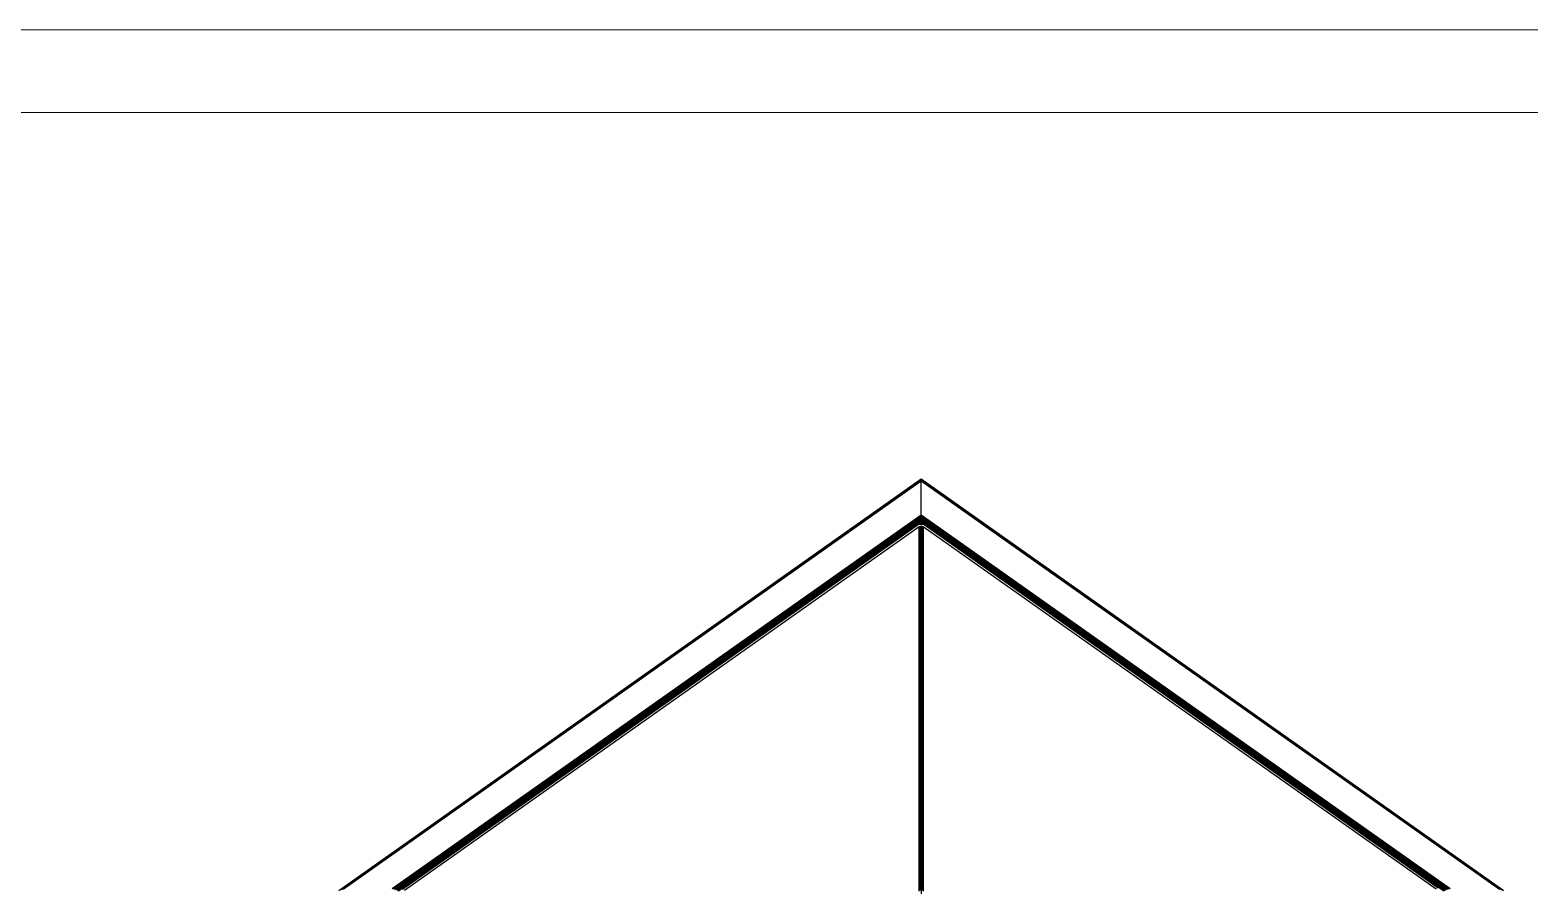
# Model space of a CAD drawing. Header units: inches. Extents: x 10 to 4608, y 10 to 3261.
# Drawn here: x 2309 to 3714, y 2459 to 3261 of the extents above; entities that cross this region are included whole.
import ezdxf

# ---------------------------------------------------------------- set-up
doc = ezdxf.new("R2010")
doc.units = ezdxf.units.IN
doc.header["$MEASUREMENT"] = 0
doc.layers.add('tabelka', color=155, linetype='Continuous')

msp = doc.modelspace()

# ---------------------------------------------------------------- linework, layer by layer
for p, q in [((2598.5, 2454), (3144.4, 2840)), ((2599.2, 2454.5), (3144.4, 2839.9)), ((2600.1, 2454.8), (3144.4, 2839.7)), ((2601.1, 2455.1), (3144.4, 2839.2)), ((3144.4, 2839.9), (3144.4, 2840)), ((3144.4, 2840), (3690.3, 2454)), ((3144.4, 2839.7), (3144.4, 2839.9)), ((3144.4, 2839.9), (3689.6, 2454.5)), ((3144.4, 2839.2), (3144.4, 2839.7)), ((3144.4, 2839.7), (3688.7, 2454.8)), ((3144.4, 2838.6), (3144.4, 2839.2)), ((3144.4, 2839.2), (3687.6, 2455.1)), ((2602.2, 2455.2), (3144.4, 2838.6)), ((3144.4, 2837.9), (2603.2, 2455.3)), ((3144.4, 2837.9), (3144.4, 2838.6)), ((3144.4, 2838.6), (3686.6, 2455.2)), ((3144.4, 2805.9), (3144.4, 2837.9)), ((3685.6, 2455.3), (3144.4, 2837.9)), ((3144.4, 2805.9), (2648.5, 2455.3)), ((3144.4, 2805.2), (2649.5, 2455.2)), ((2650.5, 2455.1), (3144.4, 2804.3)), ((3144.4, 2803.3), (2651.6, 2454.8)), ((2652.5, 2454.5), (3144.4, 2802.3)), ((3144.4, 2801.3), (2653.2, 2454)), ((3144.4, 2800.4), (2653.8, 2453.6)), ((3144.4, 2799.7), (2654.3, 2453.2)), ((3144.4, 2799.1), (3140.6, 2796.5)), ((3140.6, 2796.5), (3142.3, 2797.3)), ((3142.3, 2797.3), (3144.4, 2797.6)), ((3144.4, 2805.2), (3144.4, 2805.9)), ((3640.3, 2455.3), (3144.4, 2805.9)), ((3144.4, 2804.3), (3144.4, 2805.2)), ((3639.3, 2455.2), (3144.4, 2805.2)), ((3144.4, 2803.3), (3144.4, 2804.3)), ((3144.4, 2804.3), (3638.2, 2455.1)), ((3144.4, 2802.3), (3144.4, 2803.3)), ((3637.2, 2454.8), (3144.4, 2803.3)), ((3144.4, 2801.3), (3144.4, 2802.3)), ((3144.4, 2802.3), (3636.3, 2454.5)), ((3144.4, 2800.4), (3144.4, 2801.3)), ((3635.6, 2454), (3144.4, 2801.3)), ((3144.4, 2799.7), (3144.4, 2800.4)), ((3634.9, 2453.6), (3144.4, 2800.4)), ((3144.4, 2799.1), (3144.4, 2799.7)), ((3634.4, 2453.2), (3144.4, 2799.7)), ((3144.4, 2797.6), (3144.4, 2799.1)), ((3148.2, 2796.5), (3144.4, 2799.1)), ((3144.4, 2797.6), (3146.4, 2797.3)), ((3146.4, 2797.3), (3148.2, 2796.5)), ((2657.9, 2455.1), (3140.6, 2796.5)), ((3142.5, 2795.1), (2659.8, 2453.8)), ((3142.5, 2795.1), (3143.4, 2795.5)), ((3142.5, 2775.2), (3142.5, 2795.1)), ((3143.4, 2795.5), (3144.4, 2795.7)), ((3143.4, 2775.8), (3143.4, 2795.5)), ((3144.4, 2795.7), (3145.4, 2795.5)), ((3144.4, 2795.7), (3144.4, 2313.2)), ((3145.4, 2795.5), (3146.3, 2795.1)), ((3145.4, 2775.8), (3145.4, 2795.5)), ((3627.1, 2455.1), (3146.3, 2795.1)), ((3146.3, 2795.1), (3146.3, 2775.2)), ((3148.2, 2796.5), (3629, 2456.5)), ((3143.4, 2775.8), (3142.5, 2775.2)), ((3142.5, 2775.1), (3143.4, 2775.7)), ((3142.5, 2774.7), (3143.4, 2775.3)), ((3142.5, 2774.6), (3143.4, 2775.2)), ((3142.5, 2775.1), (3142.5, 2775.2)), ((3142.5, 2774.7), (3142.5, 2775.1)), ((3142.5, 2774.4), (3143.4, 2775)), ((3142.5, 2774.3), (3143.4, 2774.9)), ((3142.5, 2774.3), (3143.4, 2774.9)), ((3142.5, 2774.6), (3142.5, 2774.7)), ((3142.5, 2774.4), (3142.5, 2774.6)), ((3142.5, 2774.3), (3142.5, 2774.4)), ((3142.5, 2755.1), (3142.5, 2774.3)), ((3142.5, 2774.3), (3142.5, 2774.3)), ((3143.4, 2775.7), (3143.4, 2775.8)), ((3143.4, 2775.3), (3143.4, 2775.7)), ((3143.4, 2775.2), (3143.4, 2775.3)), ((3143.4, 2775), (3143.4, 2775.2)), ((3143.4, 2774.9), (3143.4, 2775)), ((3143.4, 2755.7), (3143.4, 2774.9)), ((3143.4, 2774.9), (3143.4, 2774.9)), ((3146.3, 2775.2), (3145.4, 2775.8)), ((3145.4, 2775.7), (3145.4, 2775.8)), ((3145.4, 2775.7), (3146.3, 2775.1)), ((3145.4, 2775.3), (3145.4, 2775.7)), ((3146.3, 2774.7), (3145.4, 2775.3)), ((3145.4, 2775.2), (3145.4, 2775.3)), ((3145.4, 2775.2), (3146.3, 2774.6)), ((3145.4, 2775), (3145.4, 2775.2)), ((3146.3, 2774.4), (3145.4, 2775)), ((3145.4, 2774.9), (3145.4, 2775)), ((3145.4, 2774.9), (3146.3, 2774.3)), ((3145.4, 2774.9), (3146.3, 2774.3)), ((3145.4, 2755.7), (3145.4, 2774.9)), ((3145.4, 2774.9), (3145.4, 2774.9)), ((3146.3, 2775.2), (3146.3, 2775.1)), ((3146.3, 2775.1), (3146.3, 2774.7)), ((3146.3, 2774.7), (3146.3, 2774.6)), ((3146.3, 2774.6), (3146.3, 2774.4)), ((3146.3, 2774.4), (3146.3, 2774.3)), ((3146.3, 2774.3), (3146.3, 2774.3)), ((3146.3, 2774.3), (3146.3, 2755.1)), ((3142.5, 2755.1), (3143.4, 2755.7)), ((3142.5, 2753.9), (3142.5, 2755.1)), ((3143.4, 2754.5), (3143.4, 2755.7)), ((3146.3, 2755.1), (3145.4, 2755.7)), ((3145.4, 2754.6), (3145.4, 2755.7)), ((3146.3, 2755.1), (3146.3, 2753.9)), ((3143.4, 2754.5), (3142.5, 2753.9)), ((3142.5, 2753.1), (3142.5, 2753.9)), ((3142.5, 2753.1), (3143.4, 2753.7)), ((3142.5, 2752.4), (3142.5, 2753.1)), ((3142.5, 2752.4), (3143.4, 2753)), ((3142.5, 2751.6), (3142.5, 2752.4)), ((3143.4, 2752.3), (3142.5, 2751.6)), ((3142.5, 2751), (3143.4, 2751.6)), ((3142.5, 2751), (3142.5, 2751.6)), ((3142.5, 2750.4), (3143.4, 2751)), ((3142.5, 2750.4), (3142.5, 2751)), ((3143.4, 2750.6), (3142.5, 2750)), ((3142.5, 2750), (3142.5, 2750.4)), ((3142.5, 2741.6), (3142.5, 2750)), ((3142.5, 2741.6), (3143.4, 2742.2)), ((3143.4, 2742.1), (3142.5, 2741.5)), ((3143.4, 2741.9), (3142.5, 2741.3)), ((3143.4, 2741.6), (3142.5, 2741)), ((3142.5, 2741.5), (3142.5, 2741.6)), ((3142.5, 2741.3), (3142.5, 2741.5)), ((3142.5, 2741), (3142.5, 2741.3)), ((3142.5, 2740), (3142.5, 2741)), ((3143.4, 2740.6), (3142.5, 2740)), ((3143.4, 2753.7), (3143.4, 2754.5)), ((3143.4, 2753), (3143.4, 2753.7)), ((3143.4, 2752.3), (3143.4, 2753)), ((3143.4, 2751.6), (3143.4, 2752.3)), ((3143.4, 2751), (3143.4, 2751.6)), ((3143.4, 2750.6), (3143.4, 2751)), ((3143.4, 2742.2), (3143.4, 2750.6)), ((3143.4, 2742.1), (3143.4, 2742.2)), ((3143.4, 2741.9), (3143.4, 2742.1)), ((3143.4, 2741.6), (3143.4, 2741.9)), ((3143.4, 2740.6), (3143.4, 2741.6)), ((3143.4, 2728.9), (3143.4, 2740.6)), ((3145.4, 2754.6), (3146.3, 2753.9)), ((3145.4, 2753.2), (3145.4, 2754.6)), ((3145.4, 2753.2), (3146.3, 2752.5)), ((3145.4, 2752.5), (3145.4, 2753.2)), ((3145.4, 2752.5), (3146.3, 2751.9)), ((3145.4, 2751.8), (3145.4, 2752.5)), ((3146.3, 2751.2), (3145.4, 2751.8)), ((3145.4, 2751.3), (3145.4, 2751.8)), ((3146.3, 2750.7), (3145.4, 2751.3)), ((3145.4, 2750.8), (3145.4, 2751.3)), ((3145.4, 2750.8), (3146.3, 2750.2)), ((3145.4, 2750.6), (3145.4, 2750.8)), ((3145.4, 2750.6), (3146.3, 2750)), ((3145.4, 2742.2), (3145.4, 2750.6)), ((3145.4, 2742.2), (3146.3, 2741.6)), ((3145.4, 2742.1), (3145.4, 2742.2)), ((3146.3, 2741.5), (3145.4, 2742.1)), ((3145.4, 2741.9), (3145.4, 2742.1)), ((3146.3, 2741.3), (3145.4, 2741.9)), ((3145.4, 2741.6), (3145.4, 2741.9)), ((3145.4, 2741.6), (3146.3, 2741)), ((3145.4, 2740.6), (3145.4, 2741.6)), ((3146.3, 2740), (3145.4, 2740.6)), ((3145.4, 2728.9), (3145.4, 2740.6)), ((3146.3, 2753.9), (3146.3, 2752.5)), ((3146.3, 2752.5), (3146.3, 2751.9)), ((3146.3, 2751.9), (3146.3, 2751.2)), ((3146.3, 2751.2), (3146.3, 2750.7)), ((3146.3, 2750.7), (3146.3, 2750.2)), ((3146.3, 2750.2), (3146.3, 2750)), ((3146.3, 2750), (3146.3, 2741.6)), ((3146.3, 2741.6), (3146.3, 2741.5)), ((3146.3, 2741.5), (3146.3, 2741.3)), ((3146.3, 2741.3), (3146.3, 2741)), ((3146.3, 2741), (3146.3, 2740)), ((3142.5, 2728.2), (3142.5, 2740)), ((3143.4, 2728.9), (3142.5, 2728.2)), ((3142.5, 2727.4), (3142.5, 2728.2)), ((3142.5, 2727.4), (3143.4, 2728)), ((3143.4, 2727.9), (3142.5, 2727.3)), ((3142.5, 2726.9), (3143.4, 2727.6)), ((3143.4, 2727.6), (3142.5, 2727)), ((3143.4, 2727.4), (3142.5, 2726.7)), ((3143.4, 2727.4), (3142.5, 2726.8)), ((3142.5, 2727.3), (3142.5, 2727.4)), ((3142.5, 2726.7), (3143.4, 2727.3)), ((3142.5, 2727), (3142.5, 2727.3)), ((3142.5, 2726.9), (3142.5, 2727)), ((3142.5, 2726.8), (3142.5, 2726.9)), ((3142.5, 2726.7), (3142.5, 2726.8)), ((3142.5, 2707), (3142.5, 2726.7)), ((3142.5, 2726.7), (3142.5, 2726.7)), ((3143.4, 2728), (3143.4, 2728.9)), ((3143.4, 2727.9), (3143.4, 2728)), ((3143.4, 2727.6), (3143.4, 2727.9)), ((3143.4, 2727.4), (3143.4, 2727.6)), ((3143.4, 2727.6), (3143.4, 2727.6)), ((3143.4, 2727.3), (3143.4, 2727.4)), ((3143.4, 2727.4), (3143.4, 2727.4)), ((3143.4, 2707.6), (3143.4, 2727.3)), ((3146.3, 2728.2), (3145.4, 2728.9)), ((3145.4, 2728), (3145.4, 2728.9)), ((3146.3, 2727.4), (3145.4, 2728)), ((3145.4, 2727.9), (3145.4, 2728)), ((3145.4, 2727.9), (3146.3, 2727.3)), ((3145.4, 2727.8), (3145.4, 2727.9)), ((3146.3, 2727.2), (3145.4, 2727.8)), ((3145.4, 2727.5), (3145.4, 2727.8)), ((3146.3, 2726.9), (3145.4, 2727.5)), ((3145.4, 2727.4), (3145.4, 2727.5)), ((3145.4, 2727.4), (3146.3, 2726.7)), ((3145.4, 2727.4), (3146.3, 2726.8)), ((3145.4, 2727.4), (3145.4, 2727.4)), ((3145.4, 2727.3), (3145.4, 2727.4)), ((3146.3, 2726.7), (3145.4, 2727.3)), ((3145.4, 2707.6), (3145.4, 2727.3)), ((3146.3, 2740), (3146.3, 2728.2)), ((3146.3, 2728.2), (3146.3, 2727.4)), ((3146.3, 2727.4), (3146.3, 2727.3)), ((3146.3, 2727.3), (3146.3, 2727.2)), ((3146.3, 2727.2), (3146.3, 2726.9)), ((3146.3, 2726.9), (3146.3, 2726.8)), ((3146.3, 2726.8), (3146.3, 2726.7)), ((3146.3, 2726.7), (3146.3, 2726.7)), ((3146.3, 2726.7), (3146.3, 2707)), ((3142.5, 2707), (3143.4, 2707.6)), ((3142.5, 2705.8), (3142.5, 2707)), ((3143.4, 2706.4), (3142.5, 2705.8)), ((3142.5, 2705), (3142.5, 2705.8)), ((3142.5, 2705), (3143.4, 2705.7)), ((3142.5, 2704.3), (3142.5, 2705)), ((3142.5, 2704.3), (3143.4, 2704.9)), ((3142.5, 2703.6), (3142.5, 2704.3)), ((3143.4, 2704.2), (3142.5, 2703.6)), ((3142.5, 2702.9), (3142.5, 2703.6)), ((3142.5, 2702.9), (3143.4, 2703.5)), ((3142.5, 2702.3), (3143.4, 2703)), ((3142.5, 2702.3), (3142.5, 2702.9)), ((3143.4, 2702.5), (3142.5, 2701.9)), ((3142.5, 2701.9), (3142.5, 2702.3)), ((3142.5, 2693.5), (3142.5, 2701.9)), ((3143.4, 2706.4), (3143.4, 2707.6)), ((3143.4, 2705.7), (3143.4, 2706.4)), ((3143.4, 2704.9), (3143.4, 2705.7)), ((3143.4, 2704.2), (3143.4, 2704.9)), ((3143.4, 2703.5), (3143.4, 2704.2)), ((3143.4, 2703), (3143.4, 2703.5)), ((3143.4, 2702.5), (3143.4, 2703)), ((3143.4, 2694.1), (3143.4, 2702.5)), ((3146.3, 2707), (3145.4, 2707.6)), ((3145.4, 2706.5), (3145.4, 2707.6)), ((3145.4, 2706.5), (3146.3, 2705.9)), ((3145.4, 2705.1), (3145.4, 2706.5)), ((3145.4, 2705.1), (3146.3, 2704.5)), ((3145.4, 2704.4), (3145.4, 2705.1)), ((3145.4, 2704.4), (3146.3, 2703.8)), ((3145.4, 2703.8), (3145.4, 2704.4)), ((3146.3, 2703.1), (3145.4, 2703.8)), ((3145.4, 2703.2), (3145.4, 2703.8)), ((3146.3, 2702.6), (3145.4, 2703.2)), ((3145.4, 2702.7), (3145.4, 2703.2)), ((3145.4, 2702.7), (3146.3, 2702.1)), ((3145.4, 2702.5), (3145.4, 2702.7)), ((3145.4, 2702.5), (3146.3, 2701.9)), ((3145.4, 2694.1), (3145.4, 2702.5)), ((3146.3, 2707), (3146.3, 2705.9)), ((3146.3, 2705.9), (3146.3, 2704.5)), ((3146.3, 2704.5), (3146.3, 2703.8)), ((3146.3, 2703.8), (3146.3, 2703.1)), ((3146.3, 2703.1), (3146.3, 2702.6)), ((3146.3, 2702.6), (3146.3, 2702.1)), ((3146.3, 2702.1), (3146.3, 2701.9)), ((3146.3, 2701.9), (3146.3, 2693.5)), ((3143.4, 2694.1), (3142.5, 2693.4)), ((3142.5, 2693.5), (3143.4, 2694.1)), ((3143.4, 2693.9), (3142.5, 2693.2)), ((3143.4, 2693.5), (3142.5, 2692.9)), ((3142.5, 2693.4), (3142.5, 2693.5)), ((3142.5, 2693.2), (3142.5, 2693.4)), ((3142.5, 2692.9), (3142.5, 2693.2)), ((3142.5, 2691.9), (3142.5, 2692.9)), ((3143.4, 2692.6), (3142.5, 2691.9)), ((3142.5, 2680.2), (3142.5, 2691.9)), ((3143.4, 2693.9), (3143.4, 2694.1)), ((3143.4, 2694.1), (3143.4, 2694.1)), ((3143.4, 2693.5), (3143.4, 2693.9)), ((3143.4, 2692.6), (3143.4, 2693.5)), ((3143.4, 2680.8), (3143.4, 2692.6)), ((3145.4, 2694.1), (3146.3, 2693.5)), ((3146.3, 2693.4), (3145.4, 2694.1)), ((3145.4, 2693.9), (3145.4, 2694.1)), ((3145.4, 2694.1), (3145.4, 2694.1)), ((3146.3, 2693.2), (3145.4, 2693.9)), ((3145.4, 2693.5), (3145.4, 2693.9)), ((3145.4, 2693.5), (3146.3, 2692.9)), ((3145.4, 2692.6), (3145.4, 2693.5)), ((3146.3, 2691.9), (3145.4, 2692.6)), ((3145.4, 2680.8), (3145.4, 2692.6)), ((3146.3, 2693.5), (3146.3, 2693.4)), ((3146.3, 2693.4), (3146.3, 2693.2)), ((3146.3, 2693.2), (3146.3, 2692.9)), ((3146.3, 2692.9), (3146.3, 2691.9)), ((3146.3, 2691.9), (3146.3, 2680.2)), ((3143.4, 2680.8), (3142.5, 2680.2)), ((3142.5, 2679.3), (3142.5, 2680.2)), ((3142.5, 2679.3), (3143.4, 2679.9)), ((3143.4, 2679.8), (3142.5, 2679.2)), ((3143.4, 2679.6), (3142.5, 2678.9)), ((3142.5, 2678.9), (3143.4, 2679.5)), ((3143.4, 2679.3), (3142.5, 2678.7)), ((3143.4, 2679.3), (3142.5, 2678.7)), ((3142.5, 2679.2), (3142.5, 2679.3)), ((3142.5, 2678.6), (3143.4, 2679.2)), ((3142.5, 2678.9), (3142.5, 2679.2)), ((3142.5, 2678.7), (3142.5, 2678.9)), ((3142.5, 2678.9), (3142.5, 2678.9)), ((3142.5, 2678.6), (3142.5, 2678.7)), ((3142.5, 2678.7), (3142.5, 2678.7)), ((3142.5, 2658.9), (3142.5, 2678.6)), ((3143.4, 2679.9), (3143.4, 2680.8)), ((3143.4, 2679.8), (3143.4, 2679.9)), ((3143.4, 2679.6), (3143.4, 2679.8)), ((3143.4, 2679.5), (3143.4, 2679.6)), ((3143.4, 2679.3), (3143.4, 2679.5)), ((3143.4, 2679.2), (3143.4, 2679.3)), ((3143.4, 2679.3), (3143.4, 2679.3)), ((3143.4, 2659.6), (3143.4, 2679.2)), ((3146.3, 2680.2), (3145.4, 2680.8)), ((3145.4, 2679.9), (3145.4, 2680.8)), ((3146.3, 2679.3), (3145.4, 2679.9)), ((3145.4, 2679.9), (3146.3, 2679.3)), ((3145.4, 2679.9), (3145.4, 2679.9)), ((3145.4, 2679.7), (3145.4, 2679.9)), ((3146.3, 2679.1), (3145.4, 2679.7)), ((3145.4, 2679.4), (3145.4, 2679.7)), ((3146.3, 2678.8), (3145.4, 2679.4)), ((3145.4, 2679.3), (3145.4, 2679.4)), ((3145.4, 2679.3), (3146.3, 2678.7)), ((3145.4, 2679.3), (3146.3, 2678.7)), ((3145.4, 2679.2), (3145.4, 2679.3)), ((3145.4, 2679.3), (3145.4, 2679.3)), ((3146.3, 2678.6), (3145.4, 2679.2)), ((3145.4, 2659.6), (3145.4, 2679.2)), ((3146.3, 2680.2), (3146.3, 2679.3)), ((3146.3, 2679.3), (3146.3, 2679.3)), ((3146.3, 2679.3), (3146.3, 2679.1)), ((3146.3, 2679.1), (3146.3, 2678.8)), ((3146.3, 2678.8), (3146.3, 2678.7)), ((3146.3, 2678.7), (3146.3, 2678.7)), ((3146.3, 2678.7), (3146.3, 2678.6)), ((3146.3, 2678.6), (3146.3, 2658.9)), ((3142.5, 2658.9), (3143.4, 2659.6)), ((3142.5, 2657.7), (3142.5, 2658.9)), ((3143.4, 2658.3), (3142.5, 2657.7)), ((3142.5, 2657), (3142.5, 2657.7)), ((3142.5, 2657), (3143.4, 2657.6)), ((3142.5, 2656.2), (3142.5, 2657)), ((3142.5, 2656.2), (3143.4, 2656.8)), ((3143.4, 2658.3), (3143.4, 2659.6)), ((3143.4, 2657.6), (3143.4, 2658.3)), ((3143.4, 2656.8), (3143.4, 2657.6)), ((3143.4, 2656.1), (3143.4, 2656.8)), ((3146.3, 2658.9), (3145.4, 2659.6)), ((3145.4, 2658.4), (3145.4, 2659.6)), ((3145.4, 2658.4), (3146.3, 2657.8)), ((3145.4, 2657), (3145.4, 2658.4)), ((3145.4, 2657), (3146.3, 2656.4)), ((3145.4, 2656.3), (3145.4, 2657)), ((3145.4, 2656.3), (3146.3, 2655.7)), ((3145.4, 2655.7), (3145.4, 2656.3)), ((3146.3, 2658.9), (3146.3, 2657.8)), ((3146.3, 2657.8), (3146.3, 2656.4)), ((3146.3, 2656.4), (3146.3, 2655.7)), ((3142.5, 2655.5), (3142.5, 2656.2)), ((3143.4, 2656.1), (3142.5, 2655.5)), ((3142.5, 2654.8), (3142.5, 2655.5)), ((3142.5, 2654.8), (3143.4, 2655.4)), ((3142.5, 2654.3), (3143.4, 2654.9)), ((3142.5, 2654.3), (3142.5, 2654.8)), ((3143.4, 2654.4), (3142.5, 2653.8)), ((3142.5, 2653.8), (3142.5, 2654.3)), ((3142.5, 2645.4), (3142.5, 2653.8)), ((3143.4, 2646), (3142.5, 2645.4)), ((3142.5, 2645.4), (3143.4, 2646)), ((3143.4, 2645.8), (3142.5, 2645.2)), ((3143.4, 2645.4), (3142.5, 2644.8)), ((3142.5, 2645.2), (3142.5, 2645.4)), ((3142.5, 2645.4), (3142.5, 2645.4)), ((3142.5, 2644.8), (3142.5, 2645.2)), ((3142.5, 2643.9), (3142.5, 2644.8)), ((3143.4, 2644.5), (3142.5, 2643.9)), ((3142.5, 2632.1), (3142.5, 2643.9)), ((3143.4, 2655.4), (3143.4, 2656.1)), ((3143.4, 2654.9), (3143.4, 2655.4)), ((3143.4, 2654.4), (3143.4, 2654.9)), ((3143.4, 2646), (3143.4, 2654.4)), ((3143.4, 2645.8), (3143.4, 2646)), ((3143.4, 2646), (3143.4, 2646)), ((3143.4, 2645.4), (3143.4, 2645.8)), ((3143.4, 2644.5), (3143.4, 2645.4)), ((3143.4, 2632.7), (3143.4, 2644.5)), ((3146.3, 2655.1), (3145.4, 2655.7)), ((3145.4, 2655.1), (3145.4, 2655.7)), ((3146.3, 2654.5), (3145.4, 2655.1)), ((3145.4, 2654.7), (3145.4, 2655.1)), ((3145.4, 2654.7), (3146.3, 2654)), ((3145.4, 2654.4), (3145.4, 2654.7)), ((3145.4, 2654.4), (3146.3, 2653.8)), ((3145.4, 2646), (3145.4, 2654.4)), ((3145.4, 2646), (3146.3, 2645.4)), ((3146.3, 2645.4), (3145.4, 2646)), ((3145.4, 2645.8), (3145.4, 2646)), ((3145.4, 2646), (3145.4, 2646)), ((3146.3, 2645.2), (3145.4, 2645.8)), ((3145.4, 2645.4), (3145.4, 2645.8)), ((3145.4, 2645.4), (3146.3, 2644.8)), ((3145.4, 2644.5), (3145.4, 2645.4)), ((3146.3, 2643.9), (3145.4, 2644.5)), ((3145.4, 2632.7), (3145.4, 2644.5)), ((3146.3, 2655.7), (3146.3, 2655.1)), ((3146.3, 2655.1), (3146.3, 2654.5)), ((3146.3, 2654.5), (3146.3, 2654)), ((3146.3, 2654), (3146.3, 2653.8)), ((3146.3, 2653.8), (3146.3, 2645.4)), ((3146.3, 2645.4), (3146.3, 2645.4)), ((3146.3, 2645.4), (3146.3, 2645.2)), ((3146.3, 2645.2), (3146.3, 2644.8)), ((3146.3, 2644.8), (3146.3, 2643.9)), ((3146.3, 2643.9), (3146.3, 2632.1)), ((3143.4, 2632.7), (3142.5, 2632.1)), ((3142.5, 2631.2), (3142.5, 2632.1)), ((3142.5, 2631.2), (3143.4, 2631.8)), ((3143.4, 2631.7), (3142.5, 2631.1)), ((3143.4, 2631.5), (3142.5, 2630.9)), ((3142.5, 2630.8), (3143.4, 2631.4)), ((3143.4, 2631.2), (3142.5, 2630.6)), ((3143.4, 2631.2), (3142.5, 2630.6)), ((3142.5, 2631.1), (3142.5, 2631.2)), ((3142.5, 2630.5), (3143.4, 2631.1)), ((3142.5, 2630.9), (3142.5, 2631.1)), ((3142.5, 2630.8), (3142.5, 2630.9)), ((3142.5, 2630.6), (3142.5, 2630.8)), ((3142.5, 2630.5), (3142.5, 2630.6)), ((3142.5, 2630.6), (3142.5, 2630.6)), ((3142.5, 2610.9), (3142.5, 2630.5)), ((3143.4, 2631.8), (3143.4, 2632.7)), ((3143.4, 2631.7), (3143.4, 2631.8)), ((3143.4, 2631.5), (3143.4, 2631.7)), ((3143.4, 2631.4), (3143.4, 2631.5)), ((3143.4, 2631.2), (3143.4, 2631.4)), ((3143.4, 2631.1), (3143.4, 2631.2)), ((3143.4, 2631.2), (3143.4, 2631.2)), ((3143.4, 2611.5), (3143.4, 2631.1)), ((3146.3, 2632.1), (3145.4, 2632.7)), ((3145.4, 2631.8), (3145.4, 2632.7)), ((3146.3, 2631.2), (3145.4, 2631.8)), ((3145.4, 2631.8), (3146.3, 2631.2)), ((3145.4, 2631.6), (3145.4, 2631.8)), ((3145.4, 2631.8), (3145.4, 2631.8)), ((3146.3, 2631), (3145.4, 2631.6)), ((3145.4, 2631.4), (3145.4, 2631.6)), ((3146.3, 2630.7), (3145.4, 2631.4)), ((3145.4, 2631.2), (3145.4, 2631.4)), ((3145.4, 2631.2), (3146.3, 2630.6)), ((3145.4, 2631.2), (3146.3, 2630.6)), ((3145.4, 2631.1), (3145.4, 2631.2)), ((3145.4, 2631.2), (3145.4, 2631.2)), ((3146.3, 2630.5), (3145.4, 2631.1)), ((3145.4, 2611.5), (3145.4, 2631.1)), ((3146.3, 2632.1), (3146.3, 2631.2)), ((3146.3, 2631.2), (3146.3, 2631.2)), ((3146.3, 2631.2), (3146.3, 2631)), ((3146.3, 2631), (3146.3, 2630.7)), ((3146.3, 2630.7), (3146.3, 2630.6)), ((3146.3, 2630.6), (3146.3, 2630.6)), ((3146.3, 2630.6), (3146.3, 2630.5)), ((3146.3, 2630.5), (3146.3, 2610.9)), ((3142.5, 2610.9), (3143.4, 2611.5)), ((3142.5, 2609.6), (3142.5, 2610.9)), ((3143.4, 2610.2), (3142.5, 2609.6)), ((3142.5, 2608.9), (3142.5, 2609.6)), ((3142.5, 2608.9), (3143.4, 2609.5)), ((3142.5, 2608.1), (3142.5, 2608.9)), ((3142.5, 2608.1), (3143.4, 2608.7)), ((3142.5, 2607.4), (3142.5, 2608.1)), ((3143.4, 2608), (3142.5, 2607.4)), ((3142.5, 2606.7), (3142.5, 2607.4)), ((3142.5, 2606.7), (3143.4, 2607.3)), ((3142.5, 2606.2), (3143.4, 2606.8)), ((3142.5, 2606.2), (3142.5, 2606.7)), ((3143.4, 2606.4), (3142.5, 2605.7)), ((3142.5, 2605.7), (3142.5, 2606.2)), ((3142.5, 2597.3), (3142.5, 2605.7)), ((3143.4, 2610.2), (3143.4, 2611.5)), ((3143.4, 2609.5), (3143.4, 2610.2)), ((3143.4, 2608.7), (3143.4, 2609.5)), ((3143.4, 2608), (3143.4, 2608.7)), ((3143.4, 2607.3), (3143.4, 2608)), ((3143.4, 2606.8), (3143.4, 2607.3)), ((3143.4, 2606.4), (3143.4, 2606.8)), ((3143.4, 2597.9), (3143.4, 2606.4)), ((3146.3, 2610.9), (3145.4, 2611.5)), ((3145.4, 2610.3), (3145.4, 2611.5)), ((3145.4, 2610.3), (3146.3, 2609.7)), ((3145.4, 2608.9), (3145.4, 2610.3)), ((3145.4, 2608.9), (3146.3, 2608.3)), ((3145.4, 2608.2), (3145.4, 2608.9)), ((3145.4, 2608.2), (3146.3, 2607.6)), ((3145.4, 2607.6), (3145.4, 2608.2)), ((3146.3, 2607), (3145.4, 2607.6)), ((3145.4, 2607), (3145.4, 2607.6)), ((3146.3, 2606.4), (3145.4, 2607)), ((3145.4, 2606.6), (3145.4, 2607)), ((3145.4, 2606.6), (3146.3, 2606)), ((3145.4, 2606.4), (3145.4, 2606.6)), ((3145.4, 2606.4), (3146.3, 2605.7)), ((3145.4, 2597.9), (3145.4, 2606.4)), ((3146.3, 2610.9), (3146.3, 2609.7)), ((3146.3, 2609.7), (3146.3, 2608.3)), ((3146.3, 2608.3), (3146.3, 2607.6)), ((3146.3, 2607.6), (3146.3, 2607)), ((3146.3, 2607), (3146.3, 2606.4)), ((3146.3, 2606.4), (3146.3, 2606)), ((3146.3, 2606), (3146.3, 2605.7)), ((3146.3, 2605.7), (3146.3, 2597.3)), ((3143.4, 2597.9), (3142.5, 2597.3)), ((3142.5, 2597.3), (3143.4, 2597.9)), ((3143.4, 2597.7), (3142.5, 2597.1)), ((3143.4, 2597.3), (3142.5, 2596.7)), ((3142.5, 2597.1), (3142.5, 2597.3)), ((3142.5, 2597.3), (3142.5, 2597.3)), ((3142.5, 2596.7), (3142.5, 2597.1)), ((3142.5, 2595.8), (3142.5, 2596.7)), ((3143.4, 2596.4), (3142.5, 2595.8)), ((3142.5, 2584), (3142.5, 2595.8)), ((3143.4, 2597.7), (3143.4, 2597.9)), ((3143.4, 2597.9), (3143.4, 2597.9)), ((3143.4, 2597.3), (3143.4, 2597.7)), ((3143.4, 2596.4), (3143.4, 2597.3)), ((3143.4, 2584.6), (3143.4, 2596.4)), ((3145.4, 2597.9), (3146.3, 2597.3)), ((3146.3, 2597.3), (3145.4, 2597.9)), ((3145.4, 2597.7), (3145.4, 2597.9)), ((3145.4, 2597.9), (3145.4, 2597.9)), ((3146.3, 2597.1), (3145.4, 2597.7)), ((3145.4, 2597.3), (3145.4, 2597.7)), ((3145.4, 2597.3), (3146.3, 2596.7)), ((3145.4, 2596.4), (3145.4, 2597.3)), ((3146.3, 2595.8), (3145.4, 2596.4)), ((3145.4, 2584.6), (3145.4, 2596.4)), ((3146.3, 2597.3), (3146.3, 2597.3)), ((3146.3, 2597.3), (3146.3, 2597.1)), ((3146.3, 2597.1), (3146.3, 2596.7)), ((3146.3, 2596.7), (3146.3, 2595.8)), ((3146.3, 2595.8), (3146.3, 2584)), ((3143.4, 2584.6), (3142.5, 2584)), ((3142.5, 2583.1), (3142.5, 2584)), ((3142.5, 2583.1), (3143.4, 2583.7)), ((3143.4, 2583.7), (3142.5, 2583)), ((3143.4, 2583.4), (3142.5, 2582.8)), ((3142.5, 2582.7), (3143.4, 2583.3)), ((3143.4, 2583.2), (3142.5, 2582.5)), ((3143.4, 2583.1), (3142.5, 2582.5)), ((3142.5, 2582.4), (3143.4, 2583.1)), ((3142.5, 2583), (3142.5, 2583.1)), ((3142.5, 2582.8), (3142.5, 2583)), ((3142.5, 2582.7), (3142.5, 2582.8)), ((3142.5, 2582.5), (3142.5, 2582.7)), ((3142.5, 2582.4), (3142.5, 2582.5)), ((3142.5, 2582.5), (3142.5, 2582.5)), ((3142.5, 2562.8), (3142.5, 2582.4)), ((3143.4, 2583.7), (3143.4, 2584.6)), ((3143.4, 2583.4), (3143.4, 2583.7)), ((3143.4, 2583.7), (3143.4, 2583.7)), ((3143.4, 2583.3), (3143.4, 2583.4)), ((3143.4, 2583.2), (3143.4, 2583.3)), ((3143.4, 2583.1), (3143.4, 2583.2)), ((3143.4, 2563.4), (3143.4, 2583.1)), ((3143.4, 2583.1), (3143.4, 2583.1)), ((3146.3, 2584), (3145.4, 2584.6)), ((3145.4, 2583.7), (3145.4, 2584.6)), ((3146.3, 2583.1), (3145.4, 2583.7)), ((3145.4, 2583.7), (3146.3, 2583.1)), ((3145.4, 2583.7), (3145.4, 2583.7)), ((3145.4, 2583.5), (3145.4, 2583.7)), ((3146.3, 2582.9), (3145.4, 2583.5)), ((3145.4, 2583.3), (3145.4, 2583.5)), ((3146.3, 2582.7), (3145.4, 2583.3)), ((3145.4, 2583.1), (3145.4, 2583.3)), ((3145.4, 2583.1), (3146.3, 2582.5)), ((3145.4, 2583.1), (3146.3, 2582.5)), ((3146.3, 2582.4), (3145.4, 2583.1)), ((3145.4, 2583.1), (3145.4, 2583.1)), ((3145.4, 2583.1), (3145.4, 2583.1)), ((3145.4, 2563.4), (3145.4, 2583.1)), ((3146.3, 2584), (3146.3, 2583.1)), ((3146.3, 2583.1), (3146.3, 2583.1)), ((3146.3, 2583.1), (3146.3, 2582.9)), ((3146.3, 2582.9), (3146.3, 2582.7)), ((3146.3, 2582.7), (3146.3, 2582.5)), ((3146.3, 2582.5), (3146.3, 2582.5)), ((3146.3, 2582.5), (3146.3, 2582.4)), ((3146.3, 2582.4), (3146.3, 2562.8)), ((3142.5, 2562.8), (3143.4, 2563.4)), ((3142.5, 2561.5), (3142.5, 2562.8)), ((3143.4, 2562.1), (3142.5, 2561.5)), ((3142.5, 2560.8), (3142.5, 2561.5)), ((3142.5, 2560.8), (3143.4, 2561.4)), ((3142.5, 2560), (3142.5, 2560.8)), ((3142.5, 2560), (3143.4, 2560.7)), ((3142.5, 2559.3), (3142.5, 2560)), ((3143.4, 2559.9), (3142.5, 2559.3)), ((3142.5, 2558.7), (3143.4, 2559.3)), ((3142.5, 2558.7), (3142.5, 2559.3)), ((3142.5, 2558.1), (3143.4, 2558.7)), ((3142.5, 2558.1), (3142.5, 2558.7)), ((3143.4, 2558.3), (3142.5, 2557.7)), ((3142.5, 2557.7), (3142.5, 2558.1)), ((3143.4, 2562.1), (3143.4, 2563.4)), ((3143.4, 2561.4), (3143.4, 2562.1)), ((3143.4, 2560.7), (3143.4, 2561.4)), ((3143.4, 2559.9), (3143.4, 2560.7)), ((3143.4, 2559.3), (3143.4, 2559.9)), ((3143.4, 2558.7), (3143.4, 2559.3)), ((3143.4, 2558.3), (3143.4, 2558.7)), ((3143.4, 2549.9), (3143.4, 2558.3)), ((3146.3, 2562.8), (3145.4, 2563.4)), ((3145.4, 2562.2), (3145.4, 2563.4)), ((3145.4, 2562.2), (3146.3, 2561.6)), ((3145.4, 2560.8), (3145.4, 2562.2)), ((3145.4, 2560.8), (3146.3, 2560.2)), ((3145.4, 2560.1), (3145.4, 2560.8)), ((3145.4, 2560.1), (3146.3, 2559.5)), ((3145.4, 2559.5), (3145.4, 2560.1)), ((3146.3, 2558.9), (3145.4, 2559.5)), ((3145.4, 2558.9), (3145.4, 2559.5)), ((3146.3, 2558.3), (3145.4, 2558.9)), ((3145.4, 2558.5), (3145.4, 2558.9)), ((3145.4, 2558.5), (3146.3, 2557.9)), ((3145.4, 2558.3), (3145.4, 2558.5)), ((3145.4, 2558.3), (3146.3, 2557.7)), ((3145.4, 2549.9), (3145.4, 2558.3)), ((3146.3, 2562.8), (3146.3, 2561.6)), ((3146.3, 2561.6), (3146.3, 2560.2)), ((3146.3, 2560.2), (3146.3, 2559.5)), ((3146.3, 2559.5), (3146.3, 2558.9)), ((3146.3, 2558.9), (3146.3, 2558.3)), ((3146.3, 2558.3), (3146.3, 2557.9)), ((3146.3, 2557.9), (3146.3, 2557.7)), ((3142.5, 2549.3), (3142.5, 2557.7)), ((3142.5, 2549.3), (3143.4, 2549.9)), ((3143.4, 2549.8), (3142.5, 2549.2)), ((3143.4, 2549.6), (3142.5, 2549)), ((3143.4, 2549.3), (3142.5, 2548.7)), ((3142.5, 2549.2), (3142.5, 2549.3)), ((3142.5, 2549), (3142.5, 2549.2)), ((3142.5, 2548.7), (3142.5, 2549)), ((3142.5, 2547.7), (3142.5, 2548.7)), ((3143.4, 2548.3), (3142.5, 2547.7)), ((3142.5, 2535.9), (3142.5, 2547.7)), ((3143.4, 2549.8), (3143.4, 2549.9)), ((3143.4, 2549.6), (3143.4, 2549.8)), ((3143.4, 2549.3), (3143.4, 2549.6)), ((3143.4, 2548.3), (3143.4, 2549.3)), ((3143.4, 2536.5), (3143.4, 2548.3)), ((3145.4, 2549.9), (3146.3, 2549.2)), ((3145.4, 2549.8), (3145.4, 2549.9)), ((3146.3, 2549.2), (3145.4, 2549.8)), ((3145.4, 2549.6), (3145.4, 2549.8)), ((3146.3, 2549), (3145.4, 2549.6)), ((3145.4, 2549.3), (3145.4, 2549.6)), ((3145.4, 2549.3), (3146.3, 2548.7)), ((3145.4, 2548.3), (3145.4, 2549.3)), ((3146.3, 2547.7), (3145.4, 2548.3)), ((3145.4, 2536.5), (3145.4, 2548.3)), ((3146.3, 2557.7), (3146.3, 2549.2)), ((3146.3, 2549.2), (3146.3, 2549.2)), ((3146.3, 2549.2), (3146.3, 2549)), ((3146.3, 2549), (3146.3, 2548.7)), ((3146.3, 2548.7), (3146.3, 2547.7)), ((3146.3, 2547.7), (3146.3, 2535.9)), ((3143.4, 2536.5), (3142.5, 2535.9)), ((3142.5, 2535), (3142.5, 2535.9)), ((3142.5, 2535), (3143.4, 2535.6)), ((3143.4, 2535.6), (3142.5, 2535)), ((3143.4, 2535.3), (3142.5, 2534.7)), ((3142.5, 2534.6), (3143.4, 2535.2)), ((3143.4, 2535.1), (3142.5, 2534.5)), ((3143.4, 2535), (3142.5, 2534.4)), ((3142.5, 2534.4), (3143.4, 2535)), ((3142.5, 2535), (3142.5, 2535)), ((3142.5, 2534.7), (3142.5, 2535)), ((3142.5, 2534.6), (3142.5, 2534.7)), ((3142.5, 2534.5), (3142.5, 2534.6)), ((3142.5, 2534.4), (3142.5, 2534.5)), ((3142.5, 2514.7), (3142.5, 2534.4)), ((3142.5, 2534.4), (3142.5, 2534.4)), ((3143.4, 2535.6), (3143.4, 2536.5)), ((3143.4, 2535.6), (3143.4, 2535.6)), ((3143.4, 2535.3), (3143.4, 2535.6)), ((3143.4, 2535.2), (3143.4, 2535.3)), ((3143.4, 2535.1), (3143.4, 2535.2)), ((3143.4, 2535), (3143.4, 2535.1)), ((3143.4, 2515.3), (3143.4, 2535)), ((3143.4, 2535), (3143.4, 2535)), ((3146.3, 2535.9), (3145.4, 2536.5)), ((3145.4, 2535.6), (3145.4, 2536.5)), ((3146.3, 2535), (3145.4, 2535.6)), ((3145.4, 2535.6), (3146.3, 2535)), ((3145.4, 2535.5), (3145.4, 2535.6)), ((3145.4, 2535.6), (3145.4, 2535.6)), ((3146.3, 2534.8), (3145.4, 2535.5)), ((3145.4, 2535.2), (3145.4, 2535.5)), ((3146.3, 2534.6), (3145.4, 2535.2)), ((3145.4, 2535.1), (3145.4, 2535.2)), ((3145.4, 2535.1), (3146.3, 2534.4)), ((3145.4, 2535), (3145.4, 2535.1)), ((3145.4, 2535), (3146.3, 2534.4)), ((3146.3, 2534.4), (3145.4, 2535)), ((3145.4, 2515.3), (3145.4, 2535)), ((3145.4, 2535), (3145.4, 2535)), ((3146.3, 2535.9), (3146.3, 2535)), ((3146.3, 2535), (3146.3, 2534.8)), ((3146.3, 2535), (3146.3, 2535)), ((3146.3, 2534.8), (3146.3, 2534.6)), ((3146.3, 2534.6), (3146.3, 2534.4)), ((3146.3, 2534.4), (3146.3, 2534.4)), ((3146.3, 2534.4), (3146.3, 2534.4)), ((3146.3, 2534.4), (3146.3, 2514.7)), ((3142.5, 2514.7), (3143.4, 2515.3)), ((3142.5, 2513.4), (3142.5, 2514.7)), ((3143.4, 2514.1), (3142.5, 2513.4)), ((3142.5, 2512.7), (3142.5, 2513.4)), ((3142.5, 2512.7), (3143.4, 2513.3)), ((3142.5, 2512), (3142.5, 2512.7)), ((3142.5, 2512), (3143.4, 2512.6)), ((3142.5, 2511.2), (3142.5, 2512)), ((3143.4, 2511.8), (3142.5, 2511.2)), ((3142.5, 2510.6), (3143.4, 2511.2)), ((3142.5, 2510.6), (3142.5, 2511.2)), ((3142.5, 2510), (3143.4, 2510.6)), ((3142.5, 2510), (3142.5, 2510.6)), ((3143.4, 2510.2), (3142.5, 2509.6)), ((3142.5, 2509.6), (3142.5, 2510)), ((3142.5, 2501.2), (3142.5, 2509.6)), ((3142.5, 2501.2), (3143.4, 2501.8)), ((3143.4, 2501.7), (3142.5, 2501.1)), ((3143.4, 2514.1), (3143.4, 2515.3)), ((3143.4, 2513.3), (3143.4, 2514.1)), ((3143.4, 2512.6), (3143.4, 2513.3)), ((3143.4, 2511.8), (3143.4, 2512.6)), ((3143.4, 2511.2), (3143.4, 2511.8)), ((3143.4, 2510.6), (3143.4, 2511.2)), ((3143.4, 2510.2), (3143.4, 2510.6)), ((3143.4, 2501.8), (3143.4, 2510.2)), ((3143.4, 2501.7), (3143.4, 2501.8)), ((3143.4, 2501.5), (3143.4, 2501.7)), ((3146.3, 2514.7), (3145.4, 2515.3)), ((3145.4, 2514.1), (3145.4, 2515.3)), ((3145.4, 2514.1), (3146.3, 2513.5)), ((3145.4, 2512.7), (3145.4, 2514.1)), ((3145.4, 2512.7), (3146.3, 2512.1)), ((3145.4, 2512.1), (3145.4, 2512.7)), ((3145.4, 2512.1), (3146.3, 2511.4)), ((3145.4, 2511.4), (3145.4, 2512.1)), ((3146.3, 2510.8), (3145.4, 2511.4)), ((3145.4, 2510.9), (3145.4, 2511.4)), ((3146.3, 2510.3), (3145.4, 2510.9)), ((3145.4, 2510.4), (3145.4, 2510.9)), ((3145.4, 2510.4), (3146.3, 2509.8)), ((3145.4, 2510.2), (3145.4, 2510.4)), ((3145.4, 2510.2), (3146.3, 2509.6)), ((3145.4, 2501.8), (3145.4, 2510.2)), ((3145.4, 2501.8), (3146.3, 2501.2)), ((3145.4, 2501.7), (3145.4, 2501.8)), ((3146.3, 2501.1), (3145.4, 2501.7)), ((3145.4, 2501.5), (3145.4, 2501.7)), ((3146.3, 2514.7), (3146.3, 2513.5)), ((3146.3, 2513.5), (3146.3, 2512.1)), ((3146.3, 2512.1), (3146.3, 2511.4)), ((3146.3, 2511.4), (3146.3, 2510.8)), ((3146.3, 2510.8), (3146.3, 2510.3)), ((3146.3, 2510.3), (3146.3, 2509.8)), ((3146.3, 2509.8), (3146.3, 2509.6)), ((3146.3, 2509.6), (3146.3, 2501.2)), ((3143.4, 2501.5), (3142.5, 2500.9)), ((3143.4, 2501.2), (3142.5, 2500.6)), ((3142.5, 2501.1), (3142.5, 2501.2)), ((3142.5, 2500.9), (3142.5, 2501.1)), ((3142.5, 2500.6), (3142.5, 2500.9)), ((3142.5, 2499.6), (3142.5, 2500.6)), ((3143.4, 2500.2), (3142.5, 2499.6)), ((3142.5, 2487.8), (3142.5, 2499.6)), ((3143.4, 2488.4), (3142.5, 2487.8)), ((3142.5, 2487), (3142.5, 2487.8)), ((3143.4, 2501.2), (3143.4, 2501.5)), ((3143.4, 2500.2), (3143.4, 2501.2)), ((3143.4, 2488.4), (3143.4, 2500.2)), ((3143.4, 2487.6), (3143.4, 2488.4)), ((3146.3, 2500.9), (3145.4, 2501.5)), ((3145.4, 2501.2), (3145.4, 2501.5)), ((3145.4, 2501.2), (3146.3, 2500.6)), ((3145.4, 2500.2), (3145.4, 2501.2)), ((3146.3, 2499.6), (3145.4, 2500.2)), ((3145.4, 2488.4), (3145.4, 2500.2)), ((3146.3, 2487.8), (3145.4, 2488.4)), ((3145.4, 2487.6), (3145.4, 2488.4)), ((3146.3, 2501.2), (3146.3, 2501.1)), ((3146.3, 2501.1), (3146.3, 2500.9)), ((3146.3, 2500.9), (3146.3, 2500.6)), ((3146.3, 2500.6), (3146.3, 2499.6)), ((3146.3, 2499.6), (3146.3, 2487.8)), ((3146.3, 2487.8), (3146.3, 2487)), ((3142.5, 2487), (3143.4, 2487.6)), ((3143.4, 2487.5), (3142.5, 2486.9)), ((3143.4, 2487.2), (3142.5, 2486.6)), ((3142.5, 2486.5), (3143.4, 2487.1)), ((3143.4, 2487), (3142.5, 2486.4)), ((3142.5, 2486.9), (3142.5, 2487)), ((3143.4, 2486.9), (3142.5, 2486.3)), ((3142.5, 2486.3), (3143.4, 2486.9)), ((3142.5, 2486.6), (3142.5, 2486.9)), ((3142.5, 2486.5), (3142.5, 2486.6)), ((3142.5, 2486.4), (3142.5, 2486.5)), ((3142.5, 2486.3), (3142.5, 2486.4)), ((3142.5, 2466.6), (3142.5, 2486.3)), ((3142.5, 2486.3), (3142.5, 2486.3)), ((3143.4, 2487.5), (3143.4, 2487.6)), ((3143.4, 2487.2), (3143.4, 2487.5)), ((3143.4, 2487.1), (3143.4, 2487.2)), ((3143.4, 2487), (3143.4, 2487.1)), ((3143.4, 2486.9), (3143.4, 2487)), ((3143.4, 2467.2), (3143.4, 2486.9)), ((3143.4, 2486.9), (3143.4, 2486.9)), ((3146.3, 2487), (3145.4, 2487.6)), ((3145.4, 2487.5), (3145.4, 2487.6)), ((3145.4, 2487.5), (3146.3, 2486.9)), ((3145.4, 2487.4), (3145.4, 2487.5)), ((3146.3, 2486.8), (3145.4, 2487.4)), ((3145.4, 2487.1), (3145.4, 2487.4)), ((3146.3, 2486.5), (3145.4, 2487.1)), ((3145.4, 2487), (3145.4, 2487.1)), ((3145.4, 2487), (3146.3, 2486.4)), ((3145.4, 2486.9), (3145.4, 2487)), ((3145.4, 2486.9), (3146.3, 2486.3)), ((3146.3, 2486.3), (3145.4, 2486.9)), ((3145.4, 2467.2), (3145.4, 2486.9)), ((3145.4, 2486.9), (3145.4, 2486.9)), ((3146.3, 2487), (3146.3, 2486.9)), ((3146.3, 2486.9), (3146.3, 2486.8)), ((3146.3, 2486.8), (3146.3, 2486.5)), ((3146.3, 2486.5), (3146.3, 2486.4)), ((3146.3, 2486.4), (3146.3, 2486.3)), ((3146.3, 2486.3), (3146.3, 2486.3)), ((3146.3, 2486.3), (3146.3, 2466.6)), ((3142.5, 2466.6), (3143.4, 2467.2)), ((3142.5, 2465.4), (3142.5, 2466.6)), ((3143.4, 2466), (3142.5, 2465.4)), ((3142.5, 2464.6), (3142.5, 2465.4)), ((3142.5, 2464.6), (3143.4, 2465.2)), ((3142.5, 2463.9), (3142.5, 2464.6)), ((3142.5, 2463.9), (3143.4, 2464.5)), ((3142.5, 2463.1), (3142.5, 2463.9)), ((3143.4, 2463.8), (3142.5, 2463.1)), ((3142.5, 2462.5), (3143.4, 2463.1)), ((3142.5, 2462.5), (3142.5, 2463.1)), ((3142.5, 2461.9), (3143.4, 2462.5)), ((3142.5, 2461.9), (3142.5, 2462.5)), ((3143.4, 2462.1), (3142.5, 2461.5)), ((3142.5, 2461.5), (3142.5, 2461.9)), ((3142.5, 2453.1), (3142.5, 2461.5)), ((3143.4, 2466), (3143.4, 2467.2)), ((3143.4, 2465.2), (3143.4, 2466)), ((3143.4, 2464.5), (3143.4, 2465.2)), ((3143.4, 2463.8), (3143.4, 2464.5)), ((3143.4, 2463.1), (3143.4, 2463.8)), ((3143.4, 2462.5), (3143.4, 2463.1)), ((3143.4, 2462.1), (3143.4, 2462.5)), ((3143.4, 2453.7), (3143.4, 2462.1)), ((3146.3, 2466.6), (3145.4, 2467.2)), ((3145.4, 2466.1), (3145.4, 2467.2)), ((3145.4, 2466.1), (3146.3, 2465.4)), ((3145.4, 2464.7), (3145.4, 2466.1)), ((3145.4, 2464.7), (3146.3, 2464)), ((3145.4, 2464), (3145.4, 2464.7)), ((3145.4, 2464), (3146.3, 2463.4)), ((3145.4, 2463.3), (3145.4, 2464)), ((3146.3, 2462.7), (3145.4, 2463.3)), ((3145.4, 2462.8), (3145.4, 2463.3)), ((3146.3, 2462.2), (3145.4, 2462.8)), ((3145.4, 2462.3), (3145.4, 2462.8)), ((3145.4, 2462.3), (3146.3, 2461.7)), ((3145.4, 2462.1), (3145.4, 2462.3)), ((3145.4, 2462.1), (3146.3, 2461.5)), ((3145.4, 2453.7), (3145.4, 2462.1)), ((3146.3, 2466.6), (3146.3, 2465.4)), ((3146.3, 2465.4), (3146.3, 2464)), ((3146.3, 2464), (3146.3, 2463.4)), ((3146.3, 2463.4), (3146.3, 2462.7)), ((3146.3, 2462.7), (3146.3, 2462.2)), ((3146.3, 2462.2), (3146.3, 2461.7)), ((3146.3, 2461.7), (3146.3, 2461.5)), ((3146.3, 2461.5), (3146.3, 2453.1))]:
    msp.add_line(p, q)
at = {"layer": 'tabelka', "lineweight": 5}
for points in [[(10, 3261), (4607.6, 3261), (4607.6, 10.2), (10, 10.2)], [(87.4, 3183.6), (4530.2, 3183.6), (4530.2, 87.6), (87.4, 87.6)]]:
    msp.add_lwpolyline(points, close=True, dxfattribs=at)

doc.saveas('drawing.dxf')
